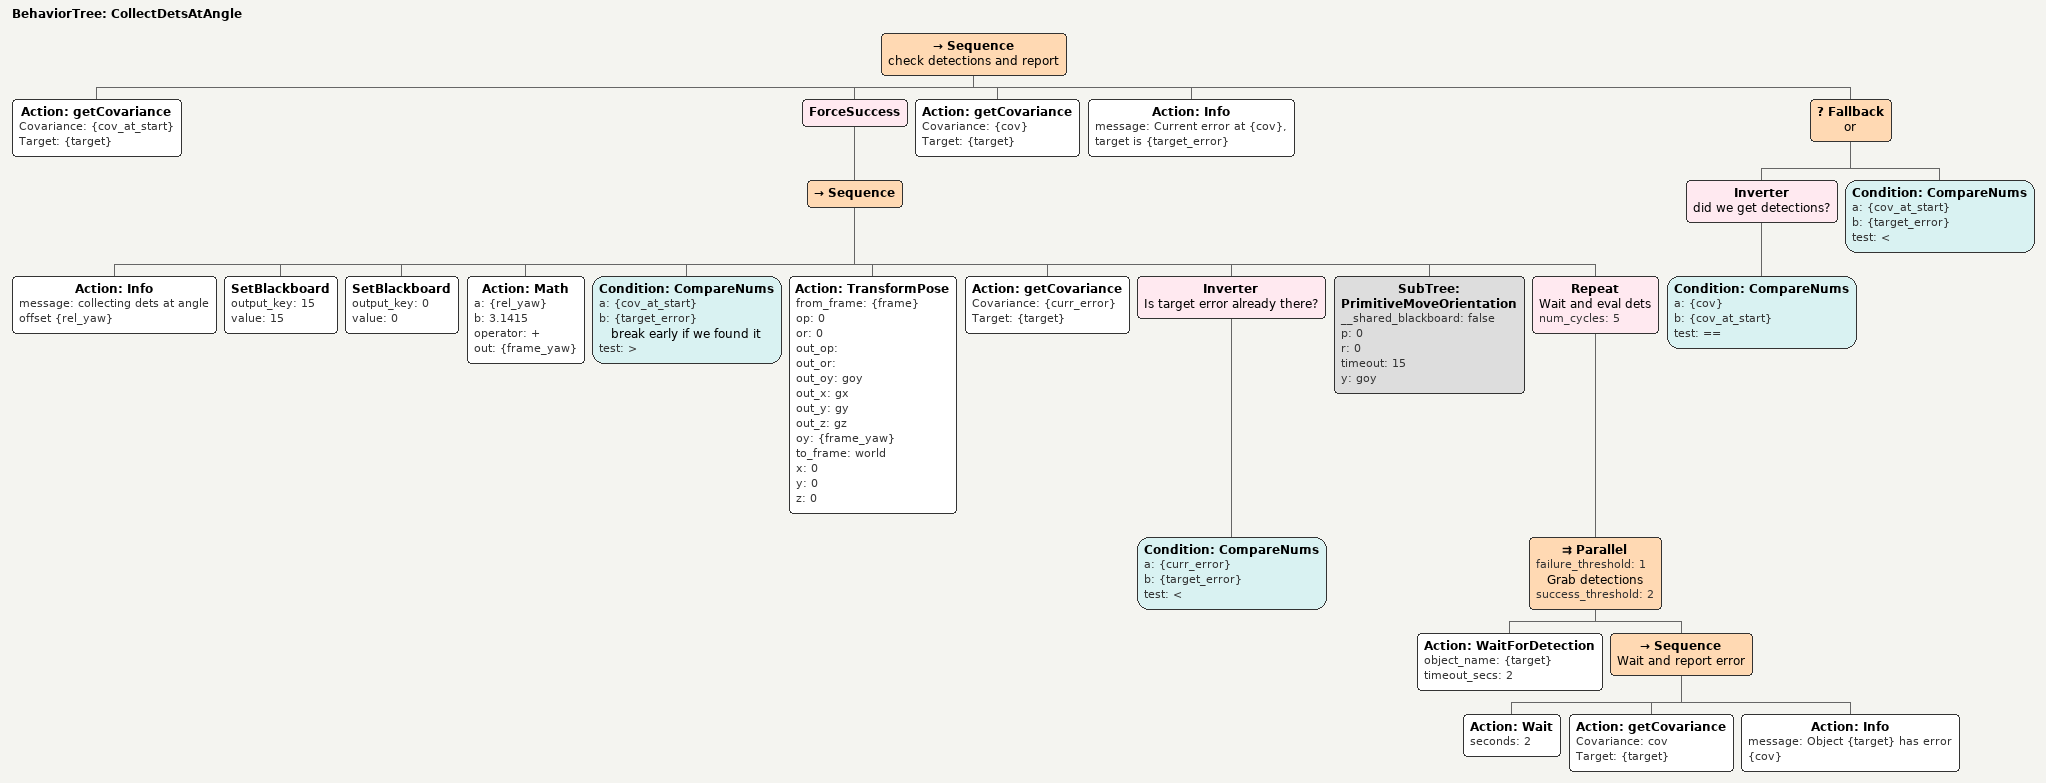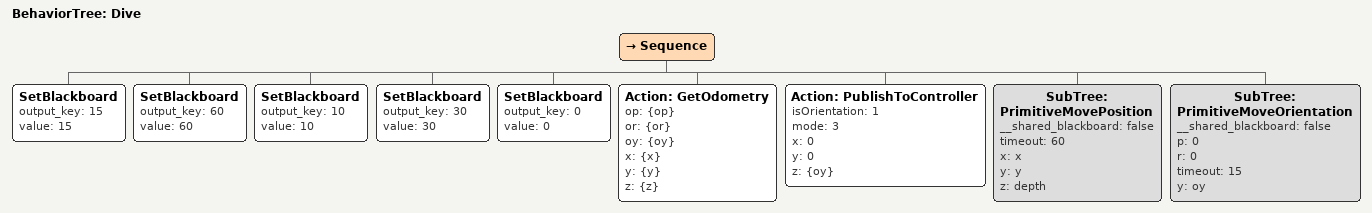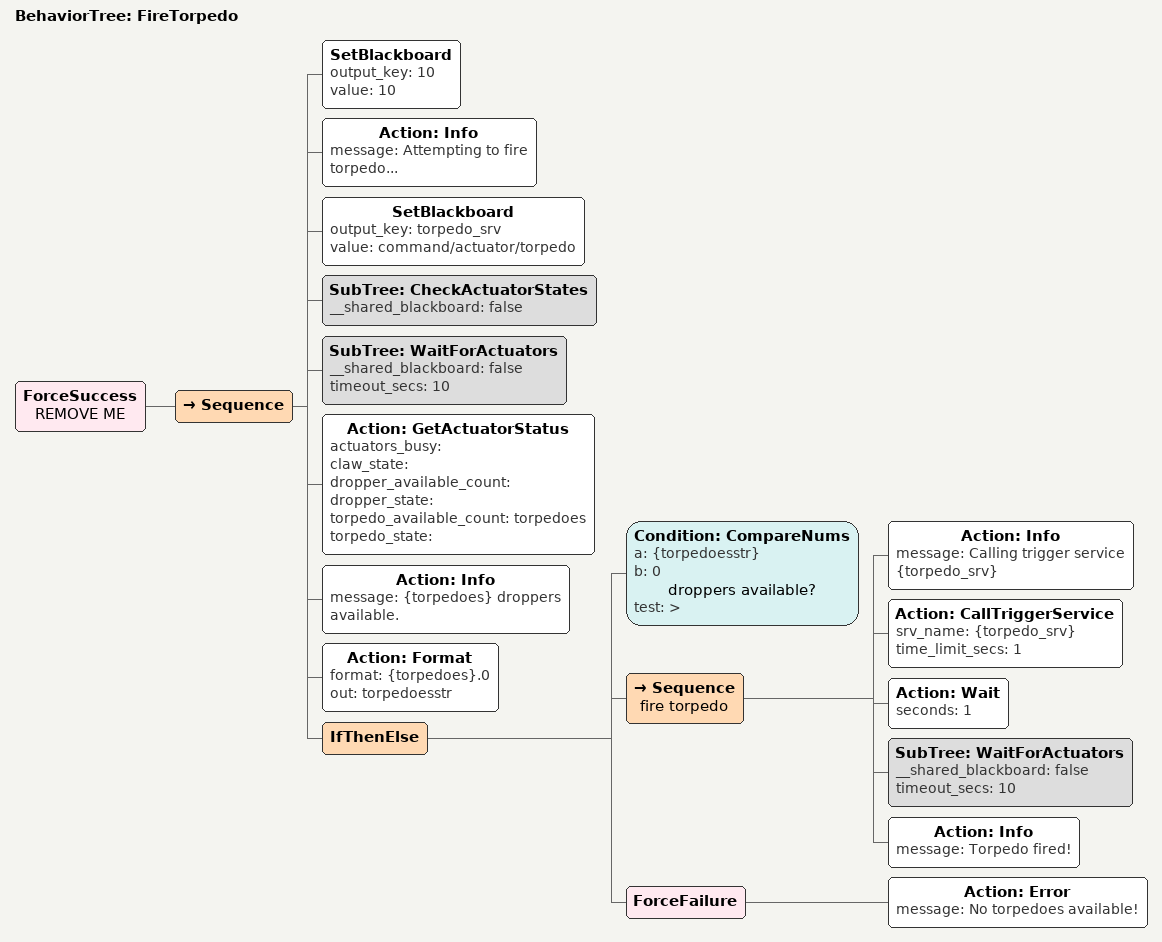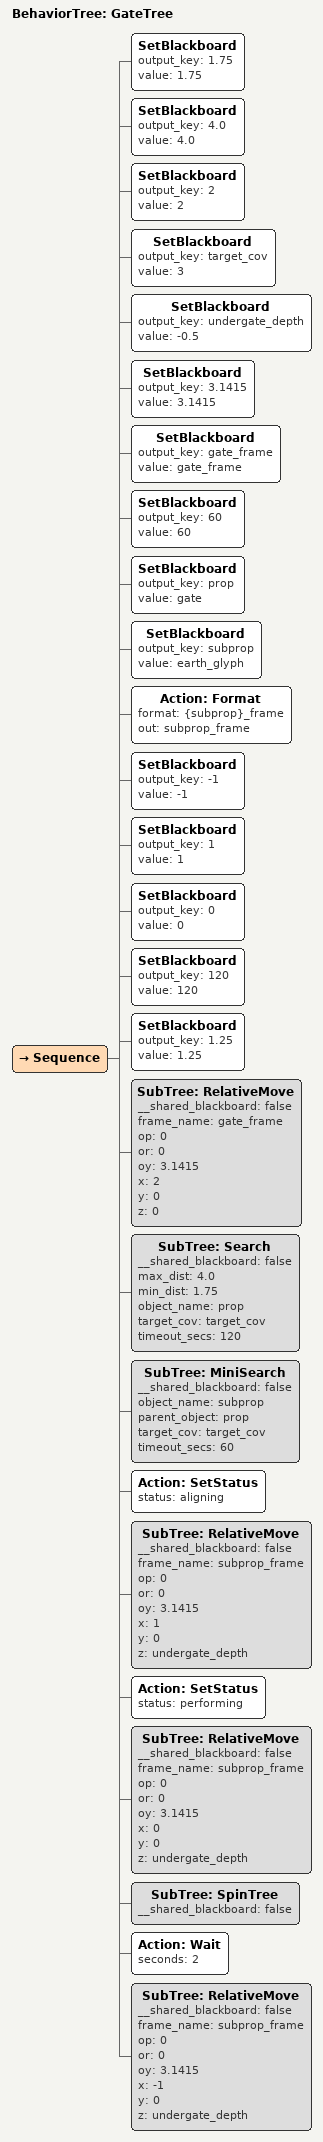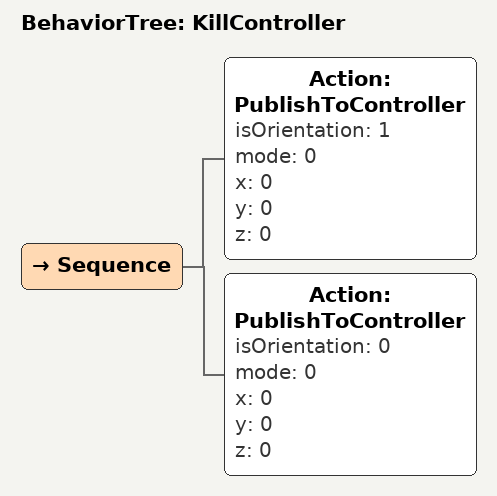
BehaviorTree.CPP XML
<BehaviorTree ID="CollectDetsAtAngle">
    <Sequence name="check detections and report">
        <Action Covariance="{cov_at_start}" ID="getCovariance" Target="{target}"/>
        <ForceSuccess>
            <Sequence>
                <Action ID="Info" message="collecting dets at angle offset {rel_yaw}"/>
                <SetBlackboard output_key="15" value="15"/>
                <SetBlackboard output_key="0" value="0"/>
                <Action ID="Math" a="{rel_yaw}" b="3.1415" operator="+" out="{frame_yaw}"/>
                <Condition ID="CompareNums" a="{cov_at_start}" b="{target_error}" name="break early if we found it" test=">"/>
                <Action ID="TransformPose" from_frame="{frame}" op="0" or="0" out_op="" out_or="" out_oy="goy" out_x="gx" out_y="gy" out_z="gz" oy="{frame_yaw}" to_frame="world" x="0" y="0" z="0"/>
                <Action Covariance="{curr_error}" ID="getCovariance" Target="{target}"/>
                <Inverter name="Is target error already there?">
                    <Condition ID="CompareNums" a="{curr_error}" b="{target_error}" test="&lt;"/>
                </Inverter>
                <SubTree ID="PrimitiveMoveOrientation" __shared_blackboard="false" p="0" r="0" timeout="15" y="goy"/>
                <Repeat name="Wait and eval dets" num_cycles="5">
                    <Parallel failure_threshold="1" name="Grab detections" success_threshold="2">
                        <Action ID="WaitForDetection" object_name="{target}" timeout_secs="2"/>
                        <Sequence name="Wait and report error">
                            <Action ID="Wait" seconds="2"/>
                            <Action Covariance="cov" ID="getCovariance" Target="{target}"/>
                            <Action ID="Info" message="Object {target} has error  {cov}"/>
                        </Sequence>
                    </Parallel>
                </Repeat>
            </Sequence>
        </ForceSuccess>
        <Action Covariance="{cov}" ID="getCovariance" Target="{target}"/>
        <Action ID="Info" message="Current error at {cov}, target is {target_error}"/>
        <Fallback name="or">
            <Inverter name="did we get detections?">
                <Condition ID="CompareNums" a="{cov}" b="{cov_at_start}" test="=="/>
            </Inverter>
            <Condition ID="CompareNums" a="{cov_at_start}" b="{target_error}" test="&lt;"/>
        </Fallback>
    </Sequence>
</BehaviorTree>

<BehaviorTree ID="Dive">
    <Sequence>
        <SetBlackboard output_key="15" value="15"/>
        <SetBlackboard output_key="60" value="60"/>
        <SetBlackboard output_key="10" value="10"/>
        <SetBlackboard output_key="30" value="30"/>
        <SetBlackboard output_key="0" value="0"/>
        <Action ID="GetOdometry" op="{op}" or="{or}" oy="{oy}" x="{x}" y="{y}" z="{z}"/>
        <Action ID="PublishToController" isOrientation="1" mode="3" x="0" y="0" z="{oy}"/>
        <SubTree ID="PrimitiveMovePosition" __shared_blackboard="false" timeout="60" x="x" y="y" z="depth"/>
        <SubTree ID="PrimitiveMoveOrientation" __shared_blackboard="false" p="0" r="0" timeout="15" y="oy"/>
    </Sequence>
</BehaviorTree>

<BehaviorTree ID="FireTorpedo">
    <ForceSuccess name="REMOVE ME">
        <Sequence>
            <SetBlackboard output_key="10" value="10"/>
            <Action ID="Info" message="Attempting to fire torpedo..."/>
            <SetBlackboard output_key="torpedo_srv" value="command/actuator/torpedo"/>
            <SubTree ID="CheckActuatorStates" __shared_blackboard="false"/>
            <SubTree ID="WaitForActuators" __shared_blackboard="false" timeout_secs="10"/>
            <Action ID="GetActuatorStatus" actuators_busy="" claw_state="" dropper_available_count="" dropper_state="" torpedo_available_count="torpedoes" torpedo_state=""/>
            <Action ID="Info" message="{torpedoes} droppers available."/>
            <Action ID="Format" format="{torpedoes}.0" out="torpedoesstr"/>
            <IfThenElse>
                <Condition ID="CompareNums" a="{torpedoesstr}" b="0" name="droppers available?" test=">"/>
                <Sequence name="fire torpedo">
                    <Action ID="Info" message="Calling trigger service {torpedo_srv}"/>
                    <Action ID="CallTriggerService" srv_name="{torpedo_srv}" time_limit_secs="1"/>
                    <Action ID="Wait" seconds="1"/>
                    <SubTree ID="WaitForActuators" __shared_blackboard="false" timeout_secs="10"/>
                    <Action ID="Info" message="Torpedo fired!"/>
                </Sequence>
                <ForceFailure>
                    <Action ID="Error" message="No torpedoes available!"/>
                </ForceFailure>
            </IfThenElse>
        </Sequence>
    </ForceSuccess>
</BehaviorTree>

<BehaviorTree ID="GateTree">
    <Sequence>
        <SetBlackboard output_key="1.75" value="1.75"/>
        <SetBlackboard output_key="4.0" value="4.0"/>
        <SetBlackboard output_key="2" value="2"/>
        <SetBlackboard output_key="target_cov" value="3"/>
        <SetBlackboard output_key="undergate_depth" value="-0.5"/>
        <SetBlackboard output_key="3.1415" value="3.1415"/>
        <SetBlackboard output_key="gate_frame" value="gate_frame"/>
        <SetBlackboard output_key="60" value="60"/>
        <SetBlackboard output_key="prop" value="gate"/>
        <SetBlackboard output_key="subprop" value="earth_glyph"/>
        <Action ID="Format" format="{subprop}_frame" out="subprop_frame"/>
        <SetBlackboard output_key="-1" value="-1"/>
        <SetBlackboard output_key="1" value="1"/>
        <SetBlackboard output_key="0" value="0"/>
        <SetBlackboard output_key="120" value="120"/>
        <SetBlackboard output_key="1.25" value="1.25"/>
        <SubTree ID="RelativeMove" __shared_blackboard="false" frame_name="gate_frame" op="0" or="0" oy="3.1415" x="2" y="0" z="0"/>
        <SubTree ID="Search" __shared_blackboard="false" max_dist="4.0" min_dist="1.75" object_name="prop" target_cov="target_cov" timeout_secs="120"/>
        <SubTree ID="MiniSearch" __shared_blackboard="false" object_name="subprop" parent_object="prop" target_cov="target_cov" timeout_secs="60"/>
        <Action ID="SetStatus" status="aligning"/>
        <SubTree ID="RelativeMove" __shared_blackboard="false" frame_name="subprop_frame" op="0" or="0" oy="3.1415" x="1" y="0" z="undergate_depth"/>
        <Action ID="SetStatus" status="performing"/>
        <SubTree ID="RelativeMove" __shared_blackboard="false" frame_name="subprop_frame" op="0" or="0" oy="3.1415" x="0" y="0" z="undergate_depth"/>
        <SubTree ID="SpinTree" __shared_blackboard="false"/>
        <Action ID="Wait" seconds="2"/>
        <SubTree ID="RelativeMove" __shared_blackboard="false" frame_name="subprop_frame" op="0" or="0" oy="3.1415" x="-1" y="0" z="undergate_depth"/>
    </Sequence>
</BehaviorTree>

<BehaviorTree ID="KillController">
    <Sequence>
        <Action ID="PublishToController" isOrientation="1" mode="0" x="0" y="0" z="0"/>
        <Action ID="PublishToController" isOrientation="0" mode="0" x="0" y="0" z="0"/>
    </Sequence>
</BehaviorTree>
